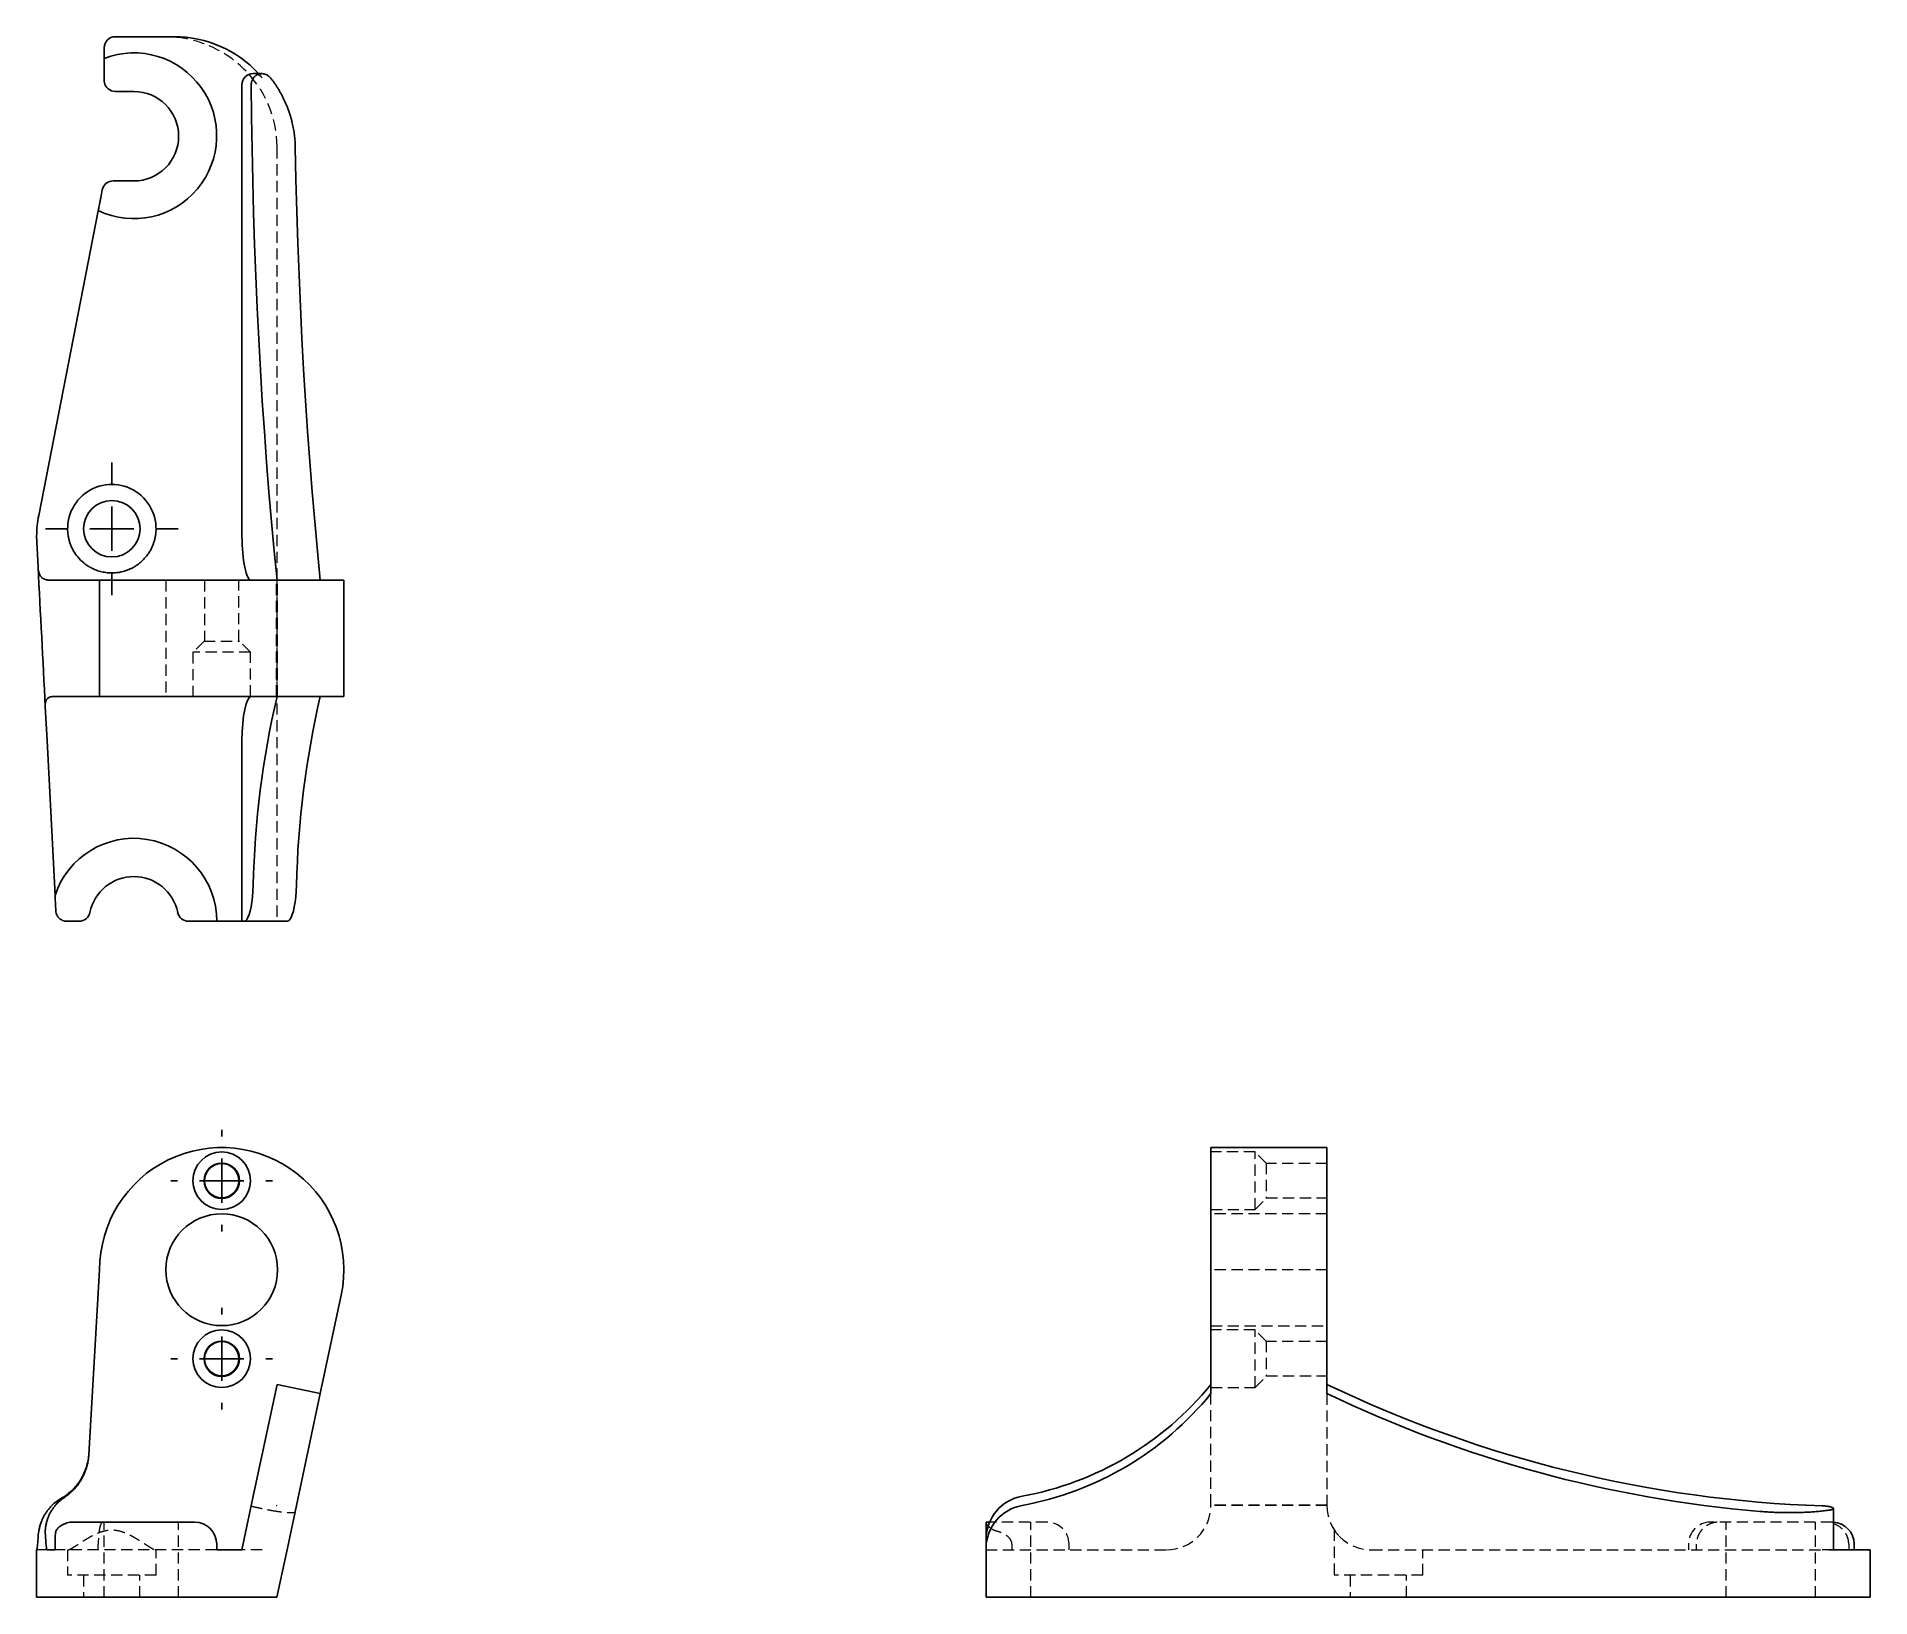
# Model space of a CAD drawing. Header units: millimetres. Extents: x 66 to 273, y 32 to 208.
import ezdxf

# ---------------------------------------------------------------- set-up
doc = ezdxf.new("R2010")
doc.units = ezdxf.units.MM
doc.linetypes.add('HIDDEN', pattern=[1.905, 1.27, -0.635])
doc.layers.add('10', color=7, linetype='Continuous')

# ---------------------------------------------------------------- blocks, each defined once
blk = doc.blocks.new('SW_CENTERMARKSYMBOL_0')
at = {"layer": '10', "color": 0}
for p, q in [((0, 5), (0, 5.75)), ((0, 0), (0, 2.5)), ((-5, 0), (-5.75, 0)), ((0, 0), (-2.5, 0)), ((0, 0), (0, -2.5)), ((0, 0), (2.5, 0)), ((5, 0), (5.75, 0)), ((0, -5), (0, -5.75))]:
    blk.add_line(p, q, dxfattribs=at)
blk = doc.blocks.new('SW_CENTERMARKSYMBOL_1')
at = {"layer": '10', "color": 0}
for p, q in [((0, 5), (0, 5.75)), ((0, 0), (0, 2.5)), ((-5, 0), (-5.75, 0)), ((0, 0), (-2.5, 0)), ((0, 0), (0, -2.5)), ((0, 0), (2.5, 0)), ((5, 0), (5.75, 0)), ((0, -5), (0, -5.75))]:
    blk.add_line(p, q, dxfattribs=at)
blk = doc.blocks.new('SW_CENTERMARKSYMBOL_2')
at = {"layer": '10', "color": 0}
for p, q in [((0, 5), (0, 7.5)), ((0, 0), (0, 2.5)), ((-5, 0), (-7.5, 0)), ((0, 0), (-2.5, 0)), ((0, 0), (0, -2.5)), ((0, 0), (2.5, 0)), ((5, 0), (7.5, 0)), ((0, -5), (0, -7.5))]:
    blk.add_line(p, q, dxfattribs=at)

msp = doc.modelspace()

# ---------------------------------------------------------------- linework, layer by layer
at = {"color": 7, "linetype": 'Continuous', "lineweight": 25}
for p, q in [((74.52, 208), (81.18, 208)), ((73.27, 205.56), (73.27, 206.75)), ((91.11, 203.82), (90.12, 203.82)), ((76.62, 201.81), (74.52, 201.81)), ((88.84, 151.55), (88.84, 202.57)), ((74.28, 191.69), (76.62, 191.69)), ((65.86, 153.88), (72.6, 188.33)), ((65.79, 148.07), (65.65, 150.84)), ((72.75, 146.55), (71.54, 146.55)), ((72.75, 146.55), (72.75, 133.42)), ((100.37, 146.55), (72.75, 146.55)), ((100.37, 133.42), (100.37, 146.55)), ((72.75, 133.42), (71.53, 133.42)), ((100.37, 133.42), (72.75, 133.42)), ((66.61, 132.26), (66.81, 128.42)), ((67.71, 110.93), (66.81, 128.42)), ((88.84, 108), (88.84, 128.42)), ((69.05, 108), (69.74, 108)), ((70.43, 108), (69.74, 108)), ((83.49, 108), (82.8, 108)), ((83.49, 108), (85.99, 108)), ((88.84, 108), (85.99, 108)), ((89.11, 108), (88.84, 108)), ((89.11, 108), (94, 108)), ((211.55, 82.42), (198.42, 82.42)), ((198.42, 65.74), (198.42, 82.42)), ((211.55, 65.74), (211.55, 82.42)), ((72.75, 68.61), (71.53, 47.71)), ((97.71, 54.61), (100.07, 65.74)), ((198.42, 54.61), (198.42, 65.74)), ((211.55, 54.61), (211.55, 65.74)), ((90.13, 43), (92.82, 55.65)), ((92.82, 55.65), (97.71, 54.61)), ((95.02, 41.96), (97.71, 54.61)), ((90.13, 43), (89.11, 38.19)), ((94, 37.15), (95.02, 41.96)), ((268.82, 36.95), (268.82, 41.62)), ((70.43, 40.08), (69.74, 40.08)), ((71.65, 40.08), (70.43, 40.08)), ((81.58, 40.08), (71.65, 40.08)), ((82.8, 40.08), (81.58, 40.08)), ((83.49, 40.08), (82.8, 40.08)), ((173.39, 40.08), (173, 40.08)), ((173, 40.08), (173, 38.19)), ((67.71, 37.58), (67.71, 36.95)), ((85.99, 36.95), (85.99, 37.58)), ((89.11, 38.19), (88.84, 36.95)), ((173, 38.19), (173, 37.15)), ((271.18, 36.95), (271.18, 37.58)), ((65.63, 36.96), (65.65, 37)), ((65.63, 36.96), (65.63, 31.58)), ((67.71, 36.95), (66.81, 36.95)), ((88.84, 36.95), (85.99, 36.95)), ((92.81, 31.58), (94, 37.15)), ((173, 31.58), (173, 37.15)), ((273, 36.95), (268.36, 36.95)), ((273, 31.58), (273, 36.95)), ((65.63, 31.58), (65.65, 31.58)), ((65.65, 31.58), (67.8, 31.58)), ((67.8, 31.58), (69.05, 31.58)), ((70.43, 31.58), (69.05, 31.58)), ((70.43, 31.58), (71.65, 31.58)), ((81.58, 31.58), (71.65, 31.58)), ((81.58, 31.58), (82.8, 31.58)), ((82.8, 31.58), (92.81, 31.58)), ((260.5, 31.58), (173, 31.58)), ((260.5, 31.58), (273, 31.58))]:
    msp.add_line(p, q, dxfattribs=at)
at = {"color": 7, "linetype": 'HIDDEN', "lineweight": 18}
for p, q in [((92.81, 195.5), (92.81, 108)), ((80.23, 146.55), (80.23, 133.42)), ((84.62, 146.55), (84.62, 139.67)), ((88.5, 139.67), (88.5, 146.55)), ((92.78, 146.55), (92.77, 146.55)), ((92.77, 133.43), (92.77, 146.55)), ((92.78, 146.55), (92.78, 133.43)), ((92.78, 146.55), (92.78, 133.43)), ((92.88, 133.42), (92.88, 146.55)), ((84.56, 139.67), (83.31, 138.42)), ((84.56, 139.67), (88.56, 139.67)), ((89.81, 138.42), (88.56, 139.67)), ((89.81, 138.42), (83.31, 138.42)), ((83.31, 138.42), (83.31, 133.42)), ((89.81, 133.42), (89.81, 138.42)), ((92.77, 133.43), (92.78, 133.43)), ((92.78, 133.43), (92.77, 133.43)), ((92.78, 133.43), (92.78, 133.43)), ((203.42, 81.92), (198.42, 81.92)), ((203.42, 75.42), (203.42, 81.92)), ((204.67, 80.67), (203.42, 81.92)), ((204.67, 80.67), (204.67, 76.67)), ((211.55, 80.61), (204.67, 80.61)), ((204.67, 76.73), (211.55, 76.73)), ((198.42, 75.42), (203.42, 75.42)), ((211.55, 74.93), (198.42, 74.93)), ((203.42, 75.42), (204.67, 76.67)), ((211.55, 68.61), (198.42, 68.61)), ((198.42, 62.28), (211.55, 62.28)), ((203.42, 61.8), (198.42, 61.8)), ((203.42, 55.3), (203.42, 61.8)), ((204.67, 60.55), (203.42, 61.8)), ((204.67, 60.55), (204.67, 56.55)), ((211.55, 60.48), (204.67, 60.48)), ((203.42, 55.3), (204.67, 56.55)), ((204.67, 56.61), (211.55, 56.61)), ((198.42, 55.3), (203.42, 55.3)), ((198.42, 41.95), (198.42, 54.61)), ((211.55, 54.61), (211.55, 41.98)), ((92.78, 41.98), (92.77, 41.95)), ((92.77, 41.95), (92.78, 41.95)), ((92.78, 41.95), (92.78, 41.98)), ((198.43, 41.98), (198.43, 41.95)), ((211.55, 41.98), (198.43, 41.98)), ((198.43, 41.95), (198.43, 41.98)), ((211.55, 41.95), (198.43, 41.95)), ((211.55, 41.98), (211.55, 41.95)), ((73.27, 31.58), (73.27, 40.07)), ((81.68, 31.58), (81.68, 40.08)), ((179.88, 40.08), (173.39, 40.08)), ((178.06, 31.58), (178.06, 40.08)), ((268.68, 40.08), (254.93, 40.08)), ((256.69, 31.58), (256.69, 40.08)), ((266.81, 31.58), (266.81, 40.08)), ((268.82, 40.07), (268.68, 40.08)), ((72.6, 36.95), (72.6, 37.58)), ((175.93, 37.58), (175.93, 36.95)), ((182.38, 36.95), (182.38, 37.58)), ((212.38, 39.22), (212.38, 34.08)), ((252.43, 37.58), (252.43, 36.95)), ((253.33, 36.95), (253.33, 37.58)), ((270.56, 37.58), (270.56, 36.95)), ((65.63, 36.95), (65.63, 36.96)), ((66.81, 36.95), (65.63, 36.95)), ((85.99, 36.95), (67.71, 36.95)), ((69.13, 36.95), (69.13, 34.08)), ((79.13, 34.08), (79.13, 36.95)), ((91.12, 36.95), (88.84, 36.95)), ((173, 36.95), (193.42, 36.95)), ((216.55, 36.95), (267.57, 36.95)), ((222.38, 34.08), (222.38, 36.95)), ((268.36, 36.95), (267.57, 36.95)), ((79.13, 34.08), (69.13, 34.08)), ((70.94, 34.08), (70.94, 31.58)), ((77.31, 31.58), (77.31, 34.08)), ((222.38, 34.08), (212.38, 34.08)), ((214.19, 34.08), (214.19, 31.58)), ((220.56, 31.58), (220.56, 34.08))]:
    msp.add_line(p, q, dxfattribs=at)
at = {"color": 7, "linetype": 'Continuous', "lineweight": 25, "flags": 128}
for points in [[(89.9, 202.57), (89.93, 198.94), (89.99, 195.31), (90.07, 191.69), (90.16, 188.09), (90.28, 184.49), (90.41, 180.91), (90.57, 177.35), (90.74, 173.81), (90.93, 170.3), (91.15, 166.81), (91.38, 163.35), (91.63, 159.92), (91.9, 156.52), (92.19, 153.16), (92.49, 149.83), (92.82, 146.55)], [(97.71, 146.55), (97.38, 149.85), (97.07, 153.18), (96.79, 156.56), (96.51, 159.97), (96.26, 163.41), (96.03, 166.89), (95.82, 170.39), (95.62, 173.92), (95.45, 177.47), (95.3, 181.05), (95.16, 184.64), (95.05, 188.25), (94.95, 191.87), (94.88, 195.5)], [(90.13, 112.07), (90.09, 111.4), (90.04, 110.76), (89.96, 110.17), (89.87, 109.63), (89.77, 109.15), (89.65, 108.75), (89.53, 108.42), (89.39, 108.19), (89.25, 108.05), (89.11, 108)], [(94, 108), (94.14, 108.05), (94.28, 108.19), (94.42, 108.42), (94.54, 108.75), (94.66, 109.15), (94.77, 109.63), (94.85, 110.17), (94.93, 110.76), (94.98, 111.4), (95.02, 112.07)]]:
    msp.add_lwpolyline(points, dxfattribs=at)
at = {"color": 7, "linetype": 'Continuous', "lineweight": 25}
for centre, radius in [((74.13, 152.38), 3.19), ((86.56, 78.67), 3.25), ((86.56, 78.67), 2), ((86.56, 78.67), 1.94), ((86.56, 68.61), 6.32), ((86.56, 58.55), 3.25), ((86.56, 58.55), 2), ((86.56, 58.55), 1.94)]:
    msp.add_circle(centre, radius, dxfattribs=at)
for centre, radius, start, end in [((74.52, 206.75), 1.25, 90, 180), ((76.62, 196.8), 9.37, 244.6004, 110.9136), ((74.52, 203.06), 1.25, 191.1989, 270), ((76.62, 196.75), 5.06, 270, 90), ((74.28, 190.44), 1.25, 90, 159.0017), ((74.13, 152.38), 5, 350.4873, 189.5127), ((78.13, 151.49), 12.5, 168.9421, 179.7104), ((194.95, 109.72), 104.85, 166.9355, 178.7187), ((199.84, 109.72), 104.85, 166.9355, 178.7187), ((76.62, 108), 9.38, 0, 161.8156), ((76.62, 108), 5.06, 11.4212, 168.5788), ((70.43, 109.25), 1.25, 270, 348.5788), ((82.8, 109.25), 1.25, 191.4212, 270), ((86.56, 68.61), 13.81, 348.0073, 180), ((170.6, 78.26), 35.85, 280.3909, 320.898), ((170.6, 77.22), 35.85, 280.3909, 320.898), ((272.16, 181.76), 139.92, 244.3314, 268.1217), ((272.13, 180.63), 139.82, 244.326, 265.2305), ((177.92, 38.15), 4.92, 99.9893, 179.5131), ((177.92, 37.11), 4.92, 99.9893, 179.5131), ((69.74, 37.58), 2.5, 90, 106.1065), ((83.49, 37.58), 2.5, 0, 90), ((268.68, 37.58), 2.5, 0, 86.6731)]:
    msp.add_arc(centre, radius, start, end, dxfattribs=at)
at = {"color": 7, "linetype": 'HIDDEN', "lineweight": 18}
for centre, radius, start, end in [((193.42, 41.95), 5, 270, 0), ((216.55, 41.95), 5, 180, 270), ((179.88, 37.58), 2.5, 0, 90), ((254.93, 37.58), 2.5, 90, 180)]:
    msp.add_arc(centre, radius, start, end, dxfattribs=at)
for centre, major_axis, start_param, end_param in [((80.04, 195.5), (12.78, 0), 0, 1.570796), ((90.12, 202.57), (-1.28, 0), 3.821266, 4.712389), ((81.18, 195.5), (12.78, 0), 0.679674, 0.728412)]:
    msp.add_ellipse(centre, major_axis=major_axis, ratio=0.978174, start_param=start_param, end_param=end_param, dxfattribs=at)
at = {"color": 7, "linetype": 'Continuous', "lineweight": 25}
for centre, major_axis, ratio, start_param, end_param in [((81.18, 195.5), (12.78, 0), 0.978174, 0.728412, 1.570796), ((90.12, 202.57), (-1.28, 0), 0.978174, 4.712389, 6.283185), ((89.91, 151.55), (0, 5), 0.212423, 1.570796, 3.141593), ((89.91, 128.42), (0, 5), 0.212423, 0, 1.570796), ((65.61, 41.95), (0, 5), 0.051666, 3.283699, 3.911612), ((66.81, 41.95), (0, 5), 0.051666, 2.265548, 3.141593)]:
    msp.add_ellipse(centre, major_axis=major_axis, ratio=ratio, start_param=start_param, end_param=end_param, dxfattribs=at)
for points, knots in [([(73.27, 205.56), (73.27, 205.56), (73.27, 205.54), (73.27, 205.48), (73.27, 205.43), (73.27, 205.3), (73.27, 205.22), (73.27, 205.03), (73.27, 204.92), (73.27, 204.58), (73.27, 204.3), (73.27, 203.71), (73.27, 203.39), (73.27, 203.06)], [0, 0, 0, 0, 0.125, 0.125, 0.25, 0.25, 0.375, 0.375, 0.5, 0.5, 0.75, 0.75, 1, 1, 1, 1]), ([(89.9, 202.57), (89.9, 202.61), (89.9, 202.68), (89.92, 202.8), (89.94, 202.9), (89.97, 203.01), (90.01, 203.11), (90.06, 203.2), (90.11, 203.29), (90.17, 203.37), (90.24, 203.45), (90.31, 203.51), (90.38, 203.57), (90.46, 203.63), (90.54, 203.68), (90.62, 203.72), (90.75, 203.77), (90.91, 203.81), (91.13, 203.83), (91.34, 203.81), (91.55, 203.75), (91.74, 203.65), (91.92, 203.52), (92.02, 203.41), (92.07, 203.36)], [0, 0, 0, 0, 0.037079, 0.073625, 0.109639, 0.145121, 0.18007, 0.214487, 0.248373, 0.281726, 0.314547, 0.346836, 0.378593, 0.409819, 0.440513, 0.470676, 0.500307, 0.571391, 0.642574, 0.713855, 0.785237, 0.856721, 0.928308, 1, 1, 1, 1]), ([(92.07, 203.36), (92.14, 203.26), (92.29, 203.07), (92.51, 202.78), (92.71, 202.48), (92.91, 202.17), (93.1, 201.86), (93.27, 201.55), (93.44, 201.23), (93.6, 200.91), (93.75, 200.58), (93.89, 200.26), (94.02, 199.93), (94.15, 199.59), (94.26, 199.26), (94.36, 198.92), (94.46, 198.58), (94.54, 198.24), (94.61, 197.9), (94.68, 197.56), (94.74, 197.21), (94.78, 196.87), (94.82, 196.53), (94.85, 196.18), (94.87, 195.84), (94.87, 195.61), (94.88, 195.5)], [0, 0, 0, 0, 0.043107, 0.086087, 0.12894, 0.171667, 0.214266, 0.25674, 0.299087, 0.341309, 0.383405, 0.425377, 0.467223, 0.508945, 0.550542, 0.592016, 0.633366, 0.674593, 0.715696, 0.756677, 0.797535, 0.838271, 0.878885, 0.919378, 0.959749, 1, 1, 1, 1]), ([(73.05, 190.68), (72.99, 190.37), (72.93, 190.06), (72.85, 189.64), (72.82, 189.5), (72.78, 189.25), (72.75, 189.13), (72.71, 188.91), (72.69, 188.82), (72.66, 188.65), (72.64, 188.57), (72.62, 188.45), (72.61, 188.41), (72.6, 188.35), (72.6, 188.33), (72.6, 188.33)], [0, 0, 0, 0, 0.25, 0.25, 0.375, 0.375, 0.5, 0.5, 0.625, 0.625, 0.75, 0.75, 0.875, 0.875, 1, 1, 1, 1]), ([(65.63, 151.55), (65.63, 151.49), (65.63, 151.37), (65.63, 151.19), (65.64, 151.02), (65.65, 150.9), (65.65, 150.84)], [0, 0, 0, 0, 0.248813, 0.498384, 0.748763, 1, 1, 1, 1]), ([(69.2, 151.55), (69.21, 151.49), (69.23, 151.36), (69.27, 151.17), (69.33, 150.97), (69.39, 150.78), (69.45, 150.59), (69.53, 150.4), (69.62, 150.21), (69.71, 150.03), (69.91, 149.67), (70.3, 149.12), (70.81, 148.62), (71.27, 148.26), (71.58, 148.06), (71.87, 147.91), (72.13, 147.79), (72.5, 147.64), (72.98, 147.5), (73.56, 147.4), (74.22, 147.36), (75.01, 147.43), (75.7, 147.61), (76.25, 147.84), (76.62, 148.03), (76.98, 148.26), (77.32, 148.52), (77.65, 148.82), (77.95, 149.15), (78.22, 149.49), (78.44, 149.83), (78.62, 150.17), (78.77, 150.51), (78.89, 150.86), (78.99, 151.2), (79.04, 151.43), (79.06, 151.55)], [0, 0, 0, 0, 0.013038, 0.026241, 0.039626, 0.05321, 0.067011, 0.081043, 0.095323, 0.109864, 0.124679, 0.18237, 0.252464, 0.283136, 0.313924, 0.335375, 0.356486, 0.377267, 0.422978, 0.463671, 0.500047, 0.556067, 0.622631, 0.651251, 0.685961, 0.716675, 0.74742, 0.782318, 0.815241, 0.846235, 0.875352, 0.901813, 0.92742, 0.952257, 0.976417, 1, 1, 1, 1]), ([(67.35, 146.55), (67.3, 146.55), (67.21, 146.55), (67.08, 146.56), (66.95, 146.57), (66.83, 146.58), (66.73, 146.61), (66.63, 146.63), (66.53, 146.66), (66.45, 146.7), (66.37, 146.74), (66.3, 146.78), (66.23, 146.83), (66.14, 146.91), (66.03, 147.05), (65.93, 147.25), (65.86, 147.49), (65.81, 147.76), (65.8, 147.96), (65.79, 148.07)], [0, 0, 0, 0, 0.046175, 0.091413, 0.135741, 0.179187, 0.221784, 0.263566, 0.304569, 0.34483, 0.384386, 0.423276, 0.461536, 0.499209, 0.600335, 0.700172, 0.79952, 0.899194, 1, 1, 1, 1]), ([(68.4, 146.55), (68.85, 146.55), (69.26, 146.55), (70.01, 146.55), (70.34, 146.55), (70.88, 146.55), (71.1, 146.55), (71.41, 146.55), (71.51, 146.55), (71.54, 146.55)], [0, 0, 0, 0, 0.25, 0.25, 0.5, 0.5, 0.75, 0.75, 1, 1, 1, 1]), ([(66.61, 132.26), (66.61, 132.31), (66.6, 132.4), (66.61, 132.52), (66.61, 132.64), (66.63, 132.74), (66.66, 132.84), (66.69, 132.94), (66.73, 133.02), (66.78, 133.1), (66.85, 133.18), (66.95, 133.26), (67.09, 133.33), (67.27, 133.39), (67.48, 133.42), (67.65, 133.42), (67.73, 133.42)], [0, 0, 0, 0, 0.05645, 0.112426, 0.168035, 0.223385, 0.278585, 0.33374, 0.388959, 0.444346, 0.500002, 0.593277, 0.689501, 0.789103, 0.892484, 1, 1, 1, 1]), ([(68.77, 133.42), (68.77, 133.42), (68.78, 133.42), (68.78, 133.42), (68.93, 133.42), (69.08, 133.42), (69.22, 133.42), (69.36, 133.42), (69.5, 133.42), (69.64, 133.42), (69.77, 133.42), (69.9, 133.42), (70.02, 133.42), (70.14, 133.42), (70.25, 133.42), (70.36, 133.42), (70.4, 133.42), (70.44, 133.42), (70.49, 133.42), (70.49, 133.42), (70.5, 133.42), (70.5, 133.42), (70.6, 133.42), (70.7, 133.42), (70.78, 133.42), (70.87, 133.42), (70.95, 133.42), (71.03, 133.42), (71.1, 133.42), (71.16, 133.42), (71.21, 133.42), (71.27, 133.42), (71.33, 133.42), (71.37, 133.42), (71.41, 133.42), (71.45, 133.42), (71.47, 133.42), (71.5, 133.42), (71.52, 133.42), (71.53, 133.42)], [0.1944911, 0.1944911, 0.1944911, 0.1944911, 0.1953092, 0.1953092, 0.1953092, 0.239282, 0.239282, 0.239282, 0.2839649, 0.2839649, 0.2839649, 0.3286115, 0.3286115, 0.3286115, 0.372607, 0.372607, 0.372607, 0.3906484, 0.3906484, 0.3906484, 0.3927286, 0.3927286, 0.3927286, 0.4369811, 0.4369811, 0.4369811, 0.4816652, 0.4816652, 0.4816652, 0.5236602, 0.5236602, 0.5236602, 0.568333, 0.568333, 0.568333, 0.6126588, 0.6126588, 0.6126588, 0.6567013, 0.6567013, 0.6567013, 0.6567013]), ([(67.71, 110.93), (67.71, 110.93), (67.71, 110.85), (67.73, 110.62), (67.73, 110.47), (67.75, 110.13), (67.76, 109.95), (67.78, 109.57), (67.79, 109.38), (67.8, 109.18)], [0, 0, 0, 0, 0.25, 0.25, 0.5, 0.5, 0.75, 0.75, 1, 1, 1, 1]), ([(67.8, 109.18), (67.81, 109.01), (67.85, 108.85), (67.99, 108.57), (68.08, 108.45), (68.29, 108.24), (68.42, 108.16), (68.72, 108.03), (68.88, 108), (69.05, 108)], [0, 0, 0, 0, 0.25, 0.25, 0.5, 0.5, 0.75, 0.75, 1, 1, 1, 1]), ([(68.4, 42.75), (68.85, 43.01), (69.26, 43.32), (70.01, 44.04), (70.34, 44.44), (70.88, 45.32), (71.1, 45.8), (71.41, 46.78), (71.51, 47.3), (71.54, 47.81)], [0, 0, 0, 0, 0.25, 0.25, 0.5, 0.5, 0.75, 0.75, 1, 1, 1, 1]), ([(68.77, 42.88), (68.77, 42.88), (68.78, 42.89), (68.78, 42.89), (68.93, 42.99), (69.08, 43.1), (69.22, 43.21), (69.36, 43.33), (69.5, 43.45), (69.64, 43.58), (69.77, 43.71), (69.9, 43.85), (70.02, 43.99), (70.14, 44.12), (70.25, 44.27), (70.36, 44.42), (70.4, 44.48), (70.44, 44.54), (70.49, 44.6), (70.49, 44.61), (70.5, 44.62), (70.5, 44.62), (70.6, 44.78), (70.7, 44.93), (70.78, 45.1), (70.87, 45.26), (70.95, 45.43), (71.03, 45.6), (71.1, 45.76), (71.16, 45.92), (71.21, 46.09), (71.27, 46.26), (71.33, 46.44), (71.37, 46.62), (71.41, 46.8), (71.45, 46.98), (71.47, 47.17), (71.5, 47.35), (71.52, 47.53), (71.53, 47.71)], [0.1944911, 0.1944911, 0.1944911, 0.1944911, 0.1953092, 0.1953092, 0.1953092, 0.239282, 0.239282, 0.239282, 0.2839649, 0.2839649, 0.2839649, 0.3286115, 0.3286115, 0.3286115, 0.372607, 0.372607, 0.372607, 0.3906484, 0.3906484, 0.3906484, 0.3927286, 0.3927286, 0.3927286, 0.4369811, 0.4369811, 0.4369811, 0.4816652, 0.4816652, 0.4816652, 0.5236602, 0.5236602, 0.5236602, 0.568333, 0.568333, 0.568333, 0.6126588, 0.6126588, 0.6126588, 0.6567013, 0.6567013, 0.6567013, 0.6567013]), ([(67.35, 41.95), (67.3, 41.9), (67.21, 41.81), (67.08, 41.66), (66.95, 41.51), (66.83, 41.36), (66.73, 41.21), (66.63, 41.05), (66.53, 40.9), (66.45, 40.75), (66.37, 40.6), (66.3, 40.45), (66.23, 40.3), (66.14, 40.07), (66.03, 39.77), (65.93, 39.39), (65.86, 39.02), (65.81, 38.68), (65.8, 38.47), (65.79, 38.36)], [0, 0, 0, 0, 0.046175, 0.091413, 0.135741, 0.179187, 0.221784, 0.263566, 0.304569, 0.34483, 0.384386, 0.423276, 0.461536, 0.499209, 0.600335, 0.700172, 0.79952, 0.899194, 1, 1, 1, 1]), ([(66.61, 38.75), (66.61, 38.81), (66.6, 38.92), (66.61, 39.08), (66.61, 39.26), (66.63, 39.43), (66.66, 39.61), (66.69, 39.8), (66.73, 39.98), (66.78, 40.17), (66.85, 40.4), (66.95, 40.67), (67.09, 41), (67.27, 41.32), (67.48, 41.64), (67.65, 41.85), (67.73, 41.95)], [0, 0, 0, 0, 0.05645, 0.112426, 0.168035, 0.223385, 0.278585, 0.33374, 0.388959, 0.444346, 0.500002, 0.593277, 0.689501, 0.789103, 0.892484, 1, 1, 1, 1]), ([(267.57, 41.92), (267.61, 41.92), (267.68, 41.91), (267.8, 41.91), (267.9, 41.9), (268.01, 41.89), (268.11, 41.88), (268.2, 41.86), (268.29, 41.85), (268.37, 41.83), (268.45, 41.82), (268.51, 41.8), (268.57, 41.78), (268.63, 41.77), (268.68, 41.75), (268.72, 41.73), (268.77, 41.7), (268.81, 41.67), (268.83, 41.62), (268.81, 41.57), (268.75, 41.53), (268.65, 41.49), (268.52, 41.46), (268.41, 41.44), (268.36, 41.43)], [0, 0, 0, 0, 0.037079, 0.073625, 0.109639, 0.145121, 0.18007, 0.214487, 0.248373, 0.281726, 0.314547, 0.346836, 0.378593, 0.409819, 0.440513, 0.470676, 0.500307, 0.571391, 0.642574, 0.713855, 0.785237, 0.856721, 0.928308, 1, 1, 1, 1]), ([(67.8, 39.05), (67.81, 39.1), (67.85, 39.17), (67.99, 39.34), (68.08, 39.44), (68.29, 39.62), (68.42, 39.71), (68.72, 39.86), (68.88, 39.93), (69.05, 39.98)], [0, 0, 0, 0, 0.25, 0.25, 0.5, 0.5, 0.75, 0.75, 1, 1, 1, 1]), ([(268.36, 41.43), (268.26, 41.42), (268.07, 41.39), (267.78, 41.36), (267.48, 41.32), (267.17, 41.29), (266.86, 41.27), (266.55, 41.24), (266.23, 41.22), (265.91, 41.2), (265.58, 41.19), (265.26, 41.17), (264.93, 41.16), (264.59, 41.15), (264.26, 41.15), (263.92, 41.15), (263.58, 41.15), (263.24, 41.15), (262.9, 41.16), (262.56, 41.17), (262.21, 41.18), (261.87, 41.2), (261.53, 41.22), (261.18, 41.24), (260.84, 41.26), (260.61, 41.28), (260.5, 41.29)], [0, 0, 0, 0, 0.043107, 0.086087, 0.12894, 0.171667, 0.214266, 0.25674, 0.299087, 0.341309, 0.383405, 0.425377, 0.467223, 0.508945, 0.550542, 0.592016, 0.633366, 0.674593, 0.715696, 0.756677, 0.797535, 0.838271, 0.878885, 0.919378, 0.959749, 1, 1, 1, 1]), ([(67.71, 37.58), (67.71, 37.79), (67.71, 37.98), (67.73, 38.32), (67.73, 38.46), (67.75, 38.69), (67.76, 38.78), (67.78, 38.94), (67.79, 39), (67.8, 39.05)], [0, 0, 0, 0, 0.25, 0.25, 0.5, 0.5, 0.75, 0.75, 1, 1, 1, 1])]:
    msp.add_open_spline(points, degree=3, knots=knots, dxfattribs=at)
for points in [[(73.27, 203.06), (73.27, 202.98), (73.28, 202.9), (73.29, 202.82)], [(73.11, 190.89), (73.09, 190.82), (73.07, 190.75), (73.05, 190.68)], [(65.79, 148.07), (66.06, 142.8), (66.34, 137.53), (66.61, 132.26)], [(68.4, 146.55), (68.01, 146.55), (67.66, 146.55), (67.35, 146.55)], [(67.73, 133.42), (68.03, 133.42), (68.38, 133.42), (68.77, 133.42)], [(68.4, 42.75), (68.01, 42.53), (67.66, 42.26), (67.35, 41.95)], [(67.73, 41.95), (68.03, 42.31), (68.38, 42.62), (68.77, 42.88)]]:
    msp.add_open_spline(points, degree=3, dxfattribs=at)
at = {"color": 7, "linetype": 'HIDDEN', "lineweight": 18}
for points in [[(80.5, 70.42), (80.51, 70.44), (80.51, 70.46), (80.52, 70.48)], [(198.42, 41.95), (198.42, 42.31), (198.42, 42.62), (198.42, 42.88)]]:
    msp.add_open_spline(points, degree=3, dxfattribs=at)
for points, knots in [([(89.9, 41.92), (89.9, 41.92), (89.9, 41.91), (89.92, 41.91), (89.94, 41.9), (89.97, 41.89), (90.01, 41.88), (90.06, 41.86), (90.11, 41.85), (90.17, 41.83), (90.24, 41.82), (90.31, 41.8), (90.38, 41.78), (90.46, 41.77), (90.54, 41.75), (90.62, 41.73), (90.75, 41.7), (90.91, 41.67), (91.13, 41.62), (91.34, 41.57), (91.55, 41.53), (91.74, 41.49), (91.92, 41.46), (92.02, 41.44), (92.07, 41.43)], [0, 0, 0, 0, 0.037079, 0.073625, 0.109639, 0.145121, 0.18007, 0.214487, 0.248373, 0.281726, 0.314547, 0.346836, 0.378593, 0.409819, 0.440513, 0.470676, 0.500307, 0.571391, 0.642574, 0.713855, 0.785237, 0.856721, 0.928308, 1, 1, 1, 1]), ([(73.05, 40.07), (72.99, 40.04), (72.93, 39.97), (72.85, 39.77), (72.82, 39.69), (72.78, 39.51), (72.75, 39.41), (72.71, 39.18), (72.69, 39.06), (72.66, 38.79), (72.64, 38.65), (72.62, 38.36), (72.61, 38.21), (72.6, 37.9), (72.6, 37.74), (72.6, 37.58)], [0, 0, 0, 0, 0.25, 0.25, 0.375, 0.375, 0.5, 0.5, 0.625, 0.625, 0.75, 0.75, 0.875, 0.875, 1, 1, 1, 1]), ([(92.07, 41.43), (92.14, 41.42), (92.29, 41.39), (92.51, 41.36), (92.71, 41.32), (92.91, 41.29), (93.1, 41.27), (93.27, 41.24), (93.44, 41.22), (93.6, 41.2), (93.75, 41.19), (93.89, 41.17), (94.02, 41.16), (94.15, 41.15), (94.26, 41.15), (94.36, 41.15), (94.46, 41.15), (94.54, 41.15), (94.61, 41.16), (94.68, 41.17), (94.74, 41.18), (94.78, 41.2), (94.82, 41.22), (94.85, 41.24), (94.87, 41.26), (94.87, 41.28), (94.88, 41.29)], [0, 0, 0, 0, 0.043107, 0.086087, 0.12894, 0.171667, 0.214266, 0.25674, 0.299087, 0.341309, 0.383405, 0.425377, 0.467223, 0.508945, 0.550542, 0.592016, 0.633366, 0.674593, 0.715696, 0.756677, 0.797535, 0.838271, 0.878885, 0.919378, 0.959749, 1, 1, 1, 1]), ([(174.18, 39.05), (174.01, 39.1), (173.85, 39.17), (173.57, 39.34), (173.45, 39.44), (173.24, 39.62), (173.16, 39.71), (173.03, 39.86), (173, 39.93), (173, 39.98)], [0, 0, 0, 0, 0.25, 0.25, 0.5, 0.5, 0.75, 0.75, 1, 1, 1, 1]), ([(255.68, 40.07), (255.37, 40.04), (255.06, 39.97), (254.64, 39.77), (254.5, 39.69), (254.25, 39.51), (254.13, 39.41), (253.91, 39.18), (253.82, 39.06), (253.65, 38.79), (253.57, 38.65), (253.45, 38.36), (253.41, 38.21), (253.35, 37.9), (253.33, 37.74), (253.33, 37.58)], [0, 0, 0, 0, 0.25, 0.25, 0.375, 0.375, 0.5, 0.5, 0.625, 0.625, 0.75, 0.75, 0.875, 0.875, 1, 1, 1, 1]), ([(270.56, 37.58), (270.56, 37.74), (270.54, 37.9), (270.48, 38.22), (270.43, 38.37), (270.3, 38.67), (270.22, 38.81), (270.03, 39.07), (269.92, 39.2), (269.58, 39.53), (269.3, 39.71), (268.71, 39.97), (268.39, 40.04), (268.06, 40.07)], [0, 0, 0, 0, 0.125, 0.125, 0.25, 0.25, 0.375, 0.375, 0.5, 0.5, 0.75, 0.75, 1, 1, 1, 1]), ([(69.2, 36.95), (69.21, 36.95), (69.23, 36.96), (69.27, 36.97), (69.33, 36.99), (69.39, 37.01), (69.45, 37.04), (69.53, 37.09), (69.62, 37.13), (69.71, 37.19), (69.91, 37.31), (70.3, 37.56), (70.81, 37.89), (71.27, 38.18), (71.58, 38.36), (71.87, 38.53), (72.13, 38.66), (72.5, 38.83), (72.98, 39.02), (73.56, 39.16), (74.22, 39.23), (75.01, 39.11), (75.7, 38.86), (76.25, 38.6), (76.62, 38.39), (76.98, 38.18), (77.32, 37.97), (77.65, 37.76), (77.95, 37.56), (78.22, 37.39), (78.44, 37.25), (78.62, 37.14), (78.77, 37.06), (78.89, 37), (78.99, 36.96), (79.04, 36.96), (79.06, 36.95)], [0, 0, 0, 0, 0.013038, 0.026241, 0.039626, 0.05321, 0.067011, 0.081043, 0.095323, 0.109864, 0.124679, 0.18237, 0.252464, 0.283136, 0.313924, 0.335375, 0.356486, 0.377267, 0.422978, 0.463671, 0.500047, 0.556067, 0.622631, 0.651251, 0.685961, 0.716675, 0.74742, 0.782318, 0.815241, 0.846235, 0.875352, 0.901813, 0.92742, 0.952257, 0.976417, 1, 1, 1, 1]), ([(175.93, 37.58), (175.93, 37.79), (175.85, 37.98), (175.62, 38.32), (175.47, 38.46), (175.13, 38.69), (174.95, 38.78), (174.57, 38.94), (174.38, 39), (174.18, 39.05)], [0, 0, 0, 0, 0.25, 0.25, 0.5, 0.5, 0.75, 0.75, 1, 1, 1, 1]), ([(212.89, 38.55), (212.82, 38.63), (212.62, 38.85), (212.42, 39.12), (212.39, 39.18), (212.38, 39.2)], [0, 0, 0, 0, 0.23255, 0.649226, 1, 1, 1, 1])]:
    msp.add_open_spline(points, degree=3, knots=knots, dxfattribs=at)

# ---------------------------------------------------------------- block references
at = {"layer": '10'}
for name, p in [('SW_CENTERMARKSYMBOL_2', (74.13, 152.38)), ('SW_CENTERMARKSYMBOL_1', (86.56, 78.67)), ('SW_CENTERMARKSYMBOL_0', (86.56, 58.55))]:
    msp.add_blockref(name, p, dxfattribs=at)

doc.saveas('drawing.dxf')
